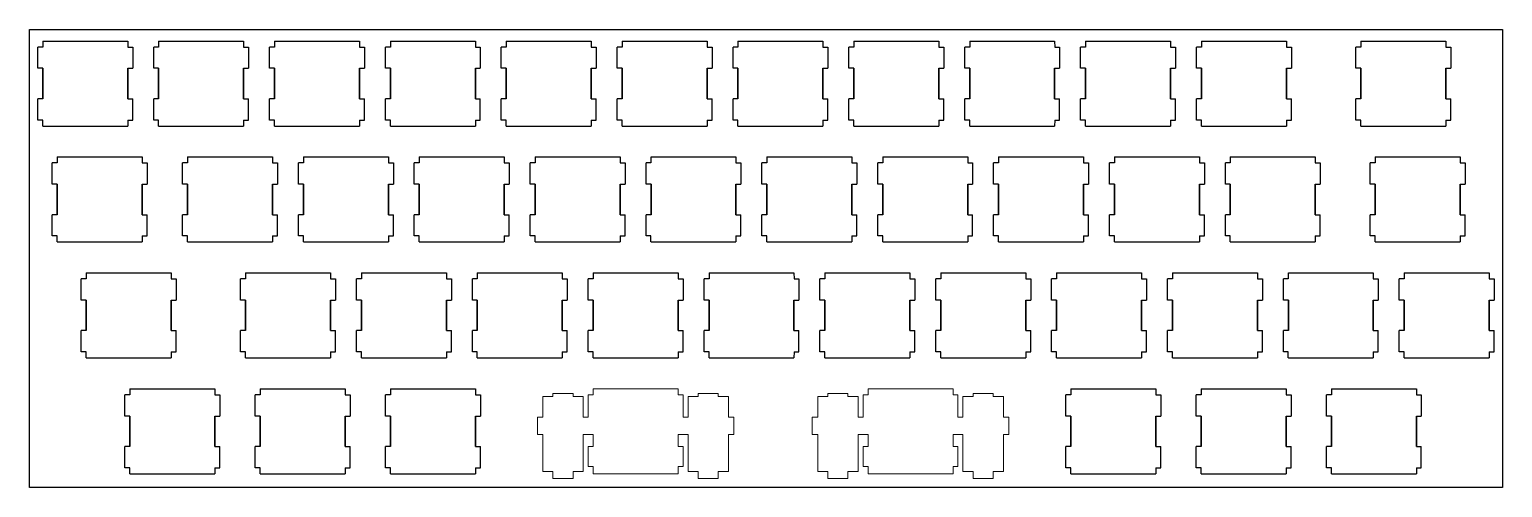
# Model space of a CAD drawing. Header units: millimetres. Extents: x 25 to 267, y 19 to 94.
import ezdxf

# ---------------------------------------------------------------- set-up
doc = ezdxf.new("R2010")
doc.units = ezdxf.units.MM
doc.header["$MEASUREMENT"] = 0
doc.layers.add('Layer 1', color=7, linetype='Continuous')

# ---------------------------------------------------------------- blocks, each defined once
blk = doc.blocks.new('*U1')
for p, q in [((-6.98755, 6.00456), (-7.80035, 6.00456)), ((-6.98755, 6.985), (-6.98755, 6.00456)), ((-6.985, 6.985), (6.985, 6.985)), ((6.985, 6.985), (6.98755, 6.00456)), ((6.98755, 6.00456), (7.80035, 6.00456)), ((-6.985, 2.50444), (-7.80035, 2.50444)), ((6.985, 2.50444), (7.80035, 2.50444)), ((-6.985, -2.50444), (-7.80035, -2.50444)), ((6.985, -2.50444), (7.80035, -2.50444)), ((7.80035, -6.00456), (7.80035, -2.50444)), ((-6.985, -6.985), (-6.98755, -6.985)), ((-6.985, -6.985), (6.985, -6.985)), ((6.98755, -6.00456), (6.985, -6.985)), ((6.98755, -6.00456), (7.80035, -6.00456))]:
    blk.add_line(p, q)
for points in [[(-7.80035, 2.50444), (-7.80035, 6.00456)], [(7.80035, 6.00456), (7.80035, 2.50444)], [(-6.985, -2.50444), (-6.985, 2.50444)], [(-6.985, 2.50444), (-6.985, -2.50444)], [(6.985, 2.50444), (6.985, -2.50444)], [(6.985, -2.50444), (6.985, 2.50444)], [(-7.80035, -6.00456), (-7.80035, -2.50444)], [(-6.98755, -6.985), (-6.98755, -6.00456), (-7.80035, -6.00456)]]:
    blk.add_lwpolyline(points)
blk = doc.blocks.new('*U2')
at = {"color": 0, "linetype": 'ByBlock', "lineweight": -2, "transparency": 16777216}
for p in [(0, 0), (19.05, 0), (38.1, 0), (57.15, 0), (76.2, 0), (95.25, 0), (114.3, 0), (133.35, 0), (152.4, 0), (171.45, 0), (190.5, 0)]:
    blk.add_blockref('*U1', p, dxfattribs=at)
blk = doc.blocks.new('*U3')
for p, q in [((-6.98755, 6.00456), (-7.80035, 6.00456)), ((-6.98755, 6.985), (-6.98755, 6.00456)), ((-6.985, 6.985), (6.985, 6.985)), ((6.985, 6.985), (6.98755, 6.00456)), ((6.98755, 6.00456), (7.80035, 6.00456)), ((-6.985, 2.50444), (-7.80035, 2.50444)), ((6.985, 2.50444), (7.80035, 2.50444)), ((-6.985, -2.50444), (-7.80035, -2.50444)), ((6.985, -2.50444), (7.80035, -2.50444)), ((7.80035, -6.00456), (7.80035, -2.50444)), ((-6.985, -6.985), (-6.98755, -6.985)), ((-6.985, -6.985), (6.985, -6.985)), ((6.98755, -6.00456), (6.985, -6.985)), ((6.98755, -6.00456), (7.80035, -6.00456))]:
    blk.add_line(p, q)
for points in [[(-7.80035, 2.50444), (-7.80035, 6.00456)], [(7.80035, 6.00456), (7.80035, 2.50444)], [(-6.985, -2.50444), (-6.985, 2.50444)], [(-6.985, 2.50444), (-6.985, -2.50444)], [(6.985, 2.50444), (6.985, -2.50444)], [(6.985, -2.50444), (6.985, 2.50444)], [(-7.80035, -6.00456), (-7.80035, -2.50444)], [(-6.98755, -6.985), (-6.98755, -6.00456), (-7.80035, -6.00456)]]:
    blk.add_lwpolyline(points)
blk = doc.blocks.new('*U4')
at = {"color": 0, "linetype": 'ByBlock', "lineweight": -2, "transparency": 16777216}
blk.add_blockref('*U3', (0, 0), dxfattribs=at)
blk = doc.blocks.new('*U5')
for p, q in [((-6.98755, 6.00456), (-7.80035, 6.00456)), ((-6.98755, 6.985), (-6.98755, 6.00456)), ((-6.985, 6.985), (6.985, 6.985)), ((6.985, 6.985), (6.98755, 6.00456)), ((6.98755, 6.00456), (7.80035, 6.00456)), ((-6.985, 2.50444), (-7.80035, 2.50444)), ((6.985, 2.50444), (7.80035, 2.50444)), ((-6.985, -2.50444), (-7.80035, -2.50444)), ((6.985, -2.50444), (7.80035, -2.50444)), ((7.80035, -6.00456), (7.80035, -2.50444)), ((-6.985, -6.985), (-6.98755, -6.985)), ((-6.985, -6.985), (6.985, -6.985)), ((6.98755, -6.00456), (6.985, -6.985)), ((6.98755, -6.00456), (7.80035, -6.00456))]:
    blk.add_line(p, q)
for points in [[(-7.80035, 2.50444), (-7.80035, 6.00456)], [(7.80035, 6.00456), (7.80035, 2.50444)], [(-6.985, -2.50444), (-6.985, 2.50444)], [(-6.985, 2.50444), (-6.985, -2.50444)], [(6.985, 2.50444), (6.985, -2.50444)], [(6.985, -2.50444), (6.985, 2.50444)], [(-7.80035, -6.00456), (-7.80035, -2.50444)], [(-6.98755, -6.985), (-6.98755, -6.00456), (-7.80035, -6.00456)]]:
    blk.add_lwpolyline(points)
blk = doc.blocks.new('*U6')
at = {"color": 0, "linetype": 'ByBlock', "lineweight": -2, "transparency": 16777216}
blk.add_blockref('*U5', (0, 0), dxfattribs=at)
blk = doc.blocks.new('*U7')
for p, q in [((-6.98755, 6.00456), (-7.80035, 6.00456)), ((-6.98755, 6.985), (-6.98755, 6.00456)), ((-6.985, 6.985), (6.985, 6.985)), ((6.985, 6.985), (6.98755, 6.00456)), ((6.98755, 6.00456), (7.80035, 6.00456)), ((-6.985, 2.50444), (-7.80035, 2.50444)), ((6.985, 2.50444), (7.80035, 2.50444)), ((-6.985, -2.50444), (-7.80035, -2.50444)), ((6.985, -2.50444), (7.80035, -2.50444)), ((7.80035, -6.00456), (7.80035, -2.50444)), ((-6.985, -6.985), (-6.98755, -6.985)), ((-6.985, -6.985), (6.985, -6.985)), ((6.98755, -6.00456), (6.985, -6.985)), ((6.98755, -6.00456), (7.80035, -6.00456))]:
    blk.add_line(p, q)
for points in [[(-7.80035, 2.50444), (-7.80035, 6.00456)], [(7.80035, 6.00456), (7.80035, 2.50444)], [(-6.985, -2.50444), (-6.985, 2.50444)], [(-6.985, 2.50444), (-6.985, -2.50444)], [(6.985, 2.50444), (6.985, -2.50444)], [(6.985, -2.50444), (6.985, 2.50444)], [(-7.80035, -6.00456), (-7.80035, -2.50444)], [(-6.98755, -6.985), (-6.98755, -6.00456), (-7.80035, -6.00456)]]:
    blk.add_lwpolyline(points)
blk = doc.blocks.new('*U8')
at = {"color": 0, "linetype": 'ByBlock', "lineweight": -2, "transparency": 16777216}
blk.add_blockref('*U7', (0, 0), dxfattribs=at)
blk = doc.blocks.new('*U9')
for p, q in [((-6.98755, 6.00456), (-7.80035, 6.00456)), ((-6.98755, 6.985), (-6.98755, 6.00456)), ((-6.985, 6.985), (6.985, 6.985)), ((6.985, 6.985), (6.98755, 6.00456)), ((6.98755, 6.00456), (7.80035, 6.00456)), ((-6.985, 2.50444), (-7.80035, 2.50444)), ((6.985, 2.50444), (7.80035, 2.50444)), ((-6.985, -2.50444), (-7.80035, -2.50444)), ((6.985, -2.50444), (7.80035, -2.50444)), ((7.80035, -6.00456), (7.80035, -2.50444)), ((-6.985, -6.985), (-6.98755, -6.985)), ((-6.985, -6.985), (6.985, -6.985)), ((6.98755, -6.00456), (6.985, -6.985)), ((6.98755, -6.00456), (7.80035, -6.00456))]:
    blk.add_line(p, q)
for points in [[(-7.80035, 2.50444), (-7.80035, 6.00456)], [(7.80035, 6.00456), (7.80035, 2.50444)], [(-6.985, -2.50444), (-6.985, 2.50444)], [(-6.985, 2.50444), (-6.985, -2.50444)], [(6.985, 2.50444), (6.985, -2.50444)], [(6.985, -2.50444), (6.985, 2.50444)], [(-7.80035, -6.00456), (-7.80035, -2.50444)], [(-6.98755, -6.985), (-6.98755, -6.00456), (-7.80035, -6.00456)]]:
    blk.add_lwpolyline(points)
blk = doc.blocks.new('*U10')
at = {"color": 0, "linetype": 'ByBlock', "lineweight": -2, "transparency": 16777216}
for p in [(0, 0), (19.05, 0), (38.1, 0), (57.15, 0), (76.2, 0), (95.25, 0), (114.3, 0), (133.35, 0), (152.4, 0), (171.45, 0)]:
    blk.add_blockref('*U9', p, dxfattribs=at)
blk = doc.blocks.new('*U13')
for p, q in [((-6.98755, 6.00456), (-7.80035, 6.00456)), ((-6.98755, 6.985), (-6.98755, 6.00456)), ((-6.985, 6.985), (6.985, 6.985)), ((6.985, 6.985), (6.98755, 6.00456)), ((6.98755, 6.00456), (7.80035, 6.00456)), ((-6.985, 2.50444), (-7.80035, 2.50444)), ((6.985, 2.50444), (7.80035, 2.50444)), ((-6.985, -2.50444), (-7.80035, -2.50444)), ((6.985, -2.50444), (7.80035, -2.50444)), ((7.80035, -6.00456), (7.80035, -2.50444)), ((-6.985, -6.985), (-6.98755, -6.985)), ((-6.985, -6.985), (6.985, -6.985)), ((6.98755, -6.00456), (6.985, -6.985)), ((6.98755, -6.00456), (7.80035, -6.00456))]:
    blk.add_line(p, q)
for points in [[(-7.80035, 2.50444), (-7.80035, 6.00456)], [(7.80035, 6.00456), (7.80035, 2.50444)], [(-6.985, -2.50444), (-6.985, 2.50444)], [(-6.985, 2.50444), (-6.985, -2.50444)], [(6.985, 2.50444), (6.985, -2.50444)], [(6.985, -2.50444), (6.985, 2.50444)], [(-7.80035, -6.00456), (-7.80035, -2.50444)], [(-6.98755, -6.985), (-6.98755, -6.00456), (-7.80035, -6.00456)]]:
    blk.add_lwpolyline(points)
blk = doc.blocks.new('*U14')
at = {"color": 0, "linetype": 'ByBlock', "lineweight": -2, "transparency": 16777216}
blk.add_blockref('*U13', (0, 0), dxfattribs=at)
blk = doc.blocks.new('*U15')
for p, q in [((-6.98755, 6.00456), (-7.80035, 6.00456)), ((-6.98755, 6.985), (-6.98755, 6.00456)), ((-6.985, 6.985), (6.985, 6.985)), ((6.985, 6.985), (6.98755, 6.00456)), ((6.98755, 6.00456), (7.80035, 6.00456)), ((-6.985, 2.50444), (-7.80035, 2.50444)), ((6.985, 2.50444), (7.80035, 2.50444)), ((-6.985, -2.50444), (-7.80035, -2.50444)), ((6.985, -2.50444), (7.80035, -2.50444)), ((7.80035, -6.00456), (7.80035, -2.50444)), ((-6.985, -6.985), (-6.98755, -6.985)), ((-6.985, -6.985), (6.985, -6.985)), ((6.98755, -6.00456), (6.985, -6.985)), ((6.98755, -6.00456), (7.80035, -6.00456))]:
    blk.add_line(p, q)
for points in [[(-7.80035, 2.50444), (-7.80035, 6.00456)], [(7.80035, 6.00456), (7.80035, 2.50444)], [(-6.985, -2.50444), (-6.985, 2.50444)], [(-6.985, 2.50444), (-6.985, -2.50444)], [(6.985, 2.50444), (6.985, -2.50444)], [(6.985, -2.50444), (6.985, 2.50444)], [(-7.80035, -6.00456), (-7.80035, -2.50444)], [(-6.98755, -6.985), (-6.98755, -6.00456), (-7.80035, -6.00456)]]:
    blk.add_lwpolyline(points)
blk = doc.blocks.new('*U16')
at = {"color": 0, "linetype": 'ByBlock', "lineweight": -2, "transparency": 16777216}
for p in [(0, 0), (19.05, 0), (38.1, 0), (57.15, 0), (76.2, 0), (95.25, 0), (114.3, 0), (133.35, 0), (152.4, 0), (171.45, 0), (190.5, 0)]:
    blk.add_blockref('*U15', p, dxfattribs=at)
blk = doc.blocks.new('*U17')
for p, q in [((-6.98755, 6.00456), (-7.80035, 6.00456)), ((-6.98755, 6.985), (-6.98755, 6.00456)), ((-6.985, 6.985), (6.985, 6.985)), ((6.985, 6.985), (6.98755, 6.00456)), ((6.98755, 6.00456), (7.80035, 6.00456)), ((-6.985, 2.50444), (-7.80035, 2.50444)), ((6.985, 2.50444), (7.80035, 2.50444)), ((-6.985, -2.50444), (-7.80035, -2.50444)), ((6.985, -2.50444), (7.80035, -2.50444)), ((7.80035, -6.00456), (7.80035, -2.50444)), ((-6.985, -6.985), (-6.98755, -6.985)), ((-6.985, -6.985), (6.985, -6.985)), ((6.98755, -6.00456), (6.985, -6.985)), ((6.98755, -6.00456), (7.80035, -6.00456))]:
    blk.add_line(p, q)
for points in [[(-7.80035, 2.50444), (-7.80035, 6.00456)], [(7.80035, 6.00456), (7.80035, 2.50444)], [(-6.985, -2.50444), (-6.985, 2.50444)], [(-6.985, 2.50444), (-6.985, -2.50444)], [(6.985, 2.50444), (6.985, -2.50444)], [(6.985, -2.50444), (6.985, 2.50444)], [(-7.80035, -6.00456), (-7.80035, -2.50444)], [(-6.98755, -6.985), (-6.98755, -6.00456), (-7.80035, -6.00456)]]:
    blk.add_lwpolyline(points)
blk = doc.blocks.new('*U18')
at = {"color": 0, "linetype": 'ByBlock', "lineweight": -2, "transparency": 16777216}
blk.add_blockref('*U17', (0, 0), dxfattribs=at)
blk = doc.blocks.new('*U23')
for p, q in [((-6.98755, 6.00456), (-7.80035, 6.00456)), ((-6.98755, 6.985), (-6.98755, 6.00456)), ((-6.985, 6.985), (6.985, 6.985)), ((6.985, 6.985), (6.98755, 6.00456)), ((6.98755, 6.00456), (7.80035, 6.00456)), ((-6.985, 2.50444), (-7.80035, 2.50444)), ((6.985, 2.50444), (7.80035, 2.50444)), ((-6.985, -2.50444), (-7.80035, -2.50444)), ((6.985, -2.50444), (7.80035, -2.50444)), ((7.80035, -6.00456), (7.80035, -2.50444)), ((-6.985, -6.985), (-6.98755, -6.985)), ((-6.985, -6.985), (6.985, -6.985)), ((6.98755, -6.00456), (6.985, -6.985)), ((6.98755, -6.00456), (7.80035, -6.00456))]:
    blk.add_line(p, q)
for points in [[(-7.80035, 2.50444), (-7.80035, 6.00456)], [(7.80035, 6.00456), (7.80035, 2.50444)], [(-6.985, -2.50444), (-6.985, 2.50444)], [(-6.985, 2.50444), (-6.985, -2.50444)], [(6.985, 2.50444), (6.985, -2.50444)], [(6.985, -2.50444), (6.985, 2.50444)], [(-7.80035, -6.00456), (-7.80035, -2.50444)], [(-6.98755, -6.985), (-6.98755, -6.00456), (-7.80035, -6.00456)]]:
    blk.add_lwpolyline(points)
blk = doc.blocks.new('*U24')
at = {"color": 0, "linetype": 'ByBlock', "lineweight": -2, "transparency": 16777216}
for p in [(0, 0), (21.425, 0), (42.85, 0)]:
    blk.add_blockref('*U23', p, dxfattribs=at)
blk = doc.blocks.new('*U25')
for p, q in [((-6.98755, 6.00456), (-7.80035, 6.00456)), ((-6.98755, 6.985), (-6.98755, 6.00456)), ((-6.985, 6.985), (6.985, 6.985)), ((6.985, 6.985), (6.98755, 6.00456)), ((6.98755, 6.00456), (7.80035, 6.00456)), ((-6.985, 2.50444), (-7.80035, 2.50444)), ((6.985, 2.50444), (7.80035, 2.50444)), ((-6.985, -2.50444), (-7.80035, -2.50444)), ((6.985, -2.50444), (7.80035, -2.50444)), ((7.80035, -6.00456), (7.80035, -2.50444)), ((-6.985, -6.985), (-6.98755, -6.985)), ((-6.985, -6.985), (6.985, -6.985)), ((6.98755, -6.00456), (6.985, -6.985)), ((6.98755, -6.00456), (7.80035, -6.00456))]:
    blk.add_line(p, q)
for points in [[(-7.80035, 2.50444), (-7.80035, 6.00456)], [(7.80035, 6.00456), (7.80035, 2.50444)], [(-6.985, -2.50444), (-6.985, 2.50444)], [(-6.985, 2.50444), (-6.985, -2.50444)], [(6.985, 2.50444), (6.985, -2.50444)], [(6.985, -2.50444), (6.985, 2.50444)], [(-7.80035, -6.00456), (-7.80035, -2.50444)], [(-6.98755, -6.985), (-6.98755, -6.00456), (-7.80035, -6.00456)]]:
    blk.add_lwpolyline(points)
blk = doc.blocks.new('*U26')
at = {"color": 0, "linetype": 'ByBlock', "lineweight": -2, "transparency": 16777216}
for p in [(0, 0), (21.425, 0)]:
    blk.add_blockref('*U25', p, dxfattribs=at)

msp = doc.modelspace()

# ---------------------------------------------------------------- linework, layer by layer
for points in [[(25.22, 94.22), (267.42, 94.22), (267.42, 18.93), (25.22, 18.93)], [(25.51, 94.22), (25.51, 94.22), (25.51, 94.22), (25.51, 94.22)]]:
    msp.add_lwpolyline(points, close=True)
at = {"layer": 'Layer 1', "color": 0, "lineweight": 9}
for points in [[(114.6, 34.41), (114.6, 34.41), (111.3, 34.41), (111.3, 34.41)], [(111.3, 34.41), (111.3, 34.41), (111.3, 33.87), (111.3, 33.87)], [(114.6, 33.87), (114.6, 33.87), (114.6, 34.41), (114.6, 34.41)], [(117.9, 34.19), (117.9, 34.19), (117.09, 34.19), (117.09, 34.19)], [(117.09, 34.19), (117.09, 34.19), (117.09, 30.47), (117.09, 30.47)], [(131.87, 35.17), (131.87, 35.17), (117.9, 35.17), (117.9, 35.17)], [(117.9, 35.17), (117.9, 35.17), (117.9, 34.19), (117.9, 34.19)], [(131.87, 34.19), (131.87, 34.19), (131.87, 35.17), (131.87, 35.17)], [(132.68, 34.19), (132.68, 34.19), (131.87, 34.19), (131.87, 34.19)], [(132.68, 30.47), (132.68, 30.47), (132.68, 34.19), (132.68, 34.19)], [(138.48, 34.41), (138.48, 34.41), (135.17, 34.41), (135.17, 34.41)], [(135.17, 34.41), (135.17, 34.41), (135.17, 33.87), (135.17, 33.87)], [(138.48, 33.87), (138.48, 33.87), (138.48, 34.41), (138.48, 34.41)], [(159.8, 34.4), (159.8, 34.4), (156.49, 34.4), (156.49, 34.4)], [(156.49, 34.4), (156.49, 34.4), (156.49, 33.87), (156.49, 33.87)], [(159.8, 33.87), (159.8, 33.87), (159.8, 34.4), (159.8, 34.4)], [(163.1, 34.19), (163.1, 34.19), (162.29, 34.19), (162.29, 34.19)], [(162.29, 34.19), (162.29, 34.19), (162.29, 30.47), (162.29, 30.47)], [(177.07, 35.17), (177.07, 35.17), (163.1, 35.17), (163.1, 35.17)], [(163.1, 35.17), (163.1, 35.17), (163.1, 34.19), (163.1, 34.19)], [(177.07, 34.19), (177.07, 34.19), (177.07, 35.17), (177.07, 35.17)], [(177.88, 34.19), (177.88, 34.19), (177.07, 34.19), (177.07, 34.19)], [(177.88, 30.47), (177.88, 30.47), (177.88, 34.19), (177.88, 34.19)], [(183.67, 34.4), (183.67, 34.4), (180.37, 34.4), (180.37, 34.4)], [(180.37, 34.4), (180.37, 34.4), (180.37, 33.87), (180.37, 33.87)], [(183.67, 33.87), (183.67, 33.87), (183.67, 34.4), (183.67, 34.4)], [(111.3, 33.87), (111.3, 33.87), (109.62, 33.87), (109.62, 33.87)], [(109.62, 33.87), (109.62, 33.87), (109.62, 30.47), (109.62, 30.47)], [(116.28, 33.87), (116.28, 33.87), (114.6, 33.87), (114.6, 33.87)], [(116.28, 33.87), (116.28, 33.87), (116.28, 33.87), (116.28, 33.87)], [(116.28, 30.47), (116.28, 30.47), (116.28, 33.87), (116.28, 33.87)], [(135.17, 33.87), (135.17, 33.87), (133.5, 33.87), (133.5, 33.87)], [(133.5, 33.87), (133.5, 33.87), (133.5, 30.47), (133.5, 30.47)], [(140.15, 33.87), (140.15, 33.87), (138.48, 33.87), (138.48, 33.87)], [(140.15, 30.47), (140.15, 30.47), (140.15, 33.87), (140.15, 33.87)], [(156.49, 33.87), (156.49, 33.87), (154.82, 33.87), (154.82, 33.87)], [(154.82, 33.87), (154.82, 33.87), (154.82, 30.47), (154.82, 30.47)], [(161.47, 33.87), (161.47, 33.87), (159.8, 33.87), (159.8, 33.87)], [(161.47, 33.87), (161.47, 33.87), (161.47, 33.87), (161.47, 33.87)], [(161.47, 30.47), (161.47, 30.47), (161.47, 33.87), (161.47, 33.87)], [(180.37, 33.87), (180.37, 33.87), (178.69, 33.87), (178.69, 33.87)], [(178.69, 33.87), (178.69, 33.87), (178.69, 30.47), (178.69, 30.47)], [(185.35, 33.87), (185.35, 33.87), (183.67, 33.87), (183.67, 33.87)], [(185.35, 30.47), (185.35, 30.47), (185.35, 33.87), (185.35, 33.87)], [(109.62, 30.47), (109.62, 30.47), (108.73, 30.47), (108.73, 30.47)], [(108.73, 30.47), (108.73, 30.47), (108.73, 27.67), (108.73, 27.67)], [(117.09, 30.47), (117.09, 30.47), (116.28, 30.47), (116.28, 30.47)], [(133.5, 30.47), (133.5, 30.47), (132.68, 30.47), (132.68, 30.47)], [(141.04, 30.47), (141.04, 30.47), (140.15, 30.47), (140.15, 30.47)], [(141.04, 27.67), (141.04, 27.67), (141.04, 30.47), (141.04, 30.47)], [(154.82, 30.47), (154.82, 30.47), (153.93, 30.47), (153.93, 30.47)], [(153.93, 30.47), (153.93, 30.47), (153.93, 27.67), (153.93, 27.67)], [(162.29, 30.47), (162.29, 30.47), (161.47, 30.47), (161.47, 30.47)], [(178.69, 30.47), (178.69, 30.47), (177.88, 30.47), (177.88, 30.47)], [(186.24, 30.47), (186.24, 30.47), (185.35, 30.47), (185.35, 30.47)], [(186.24, 27.67), (186.24, 27.67), (186.24, 30.47), (186.24, 30.47)], [(108.73, 27.67), (108.73, 27.67), (109.62, 27.67), (109.62, 27.67)], [(109.62, 27.67), (109.62, 27.67), (109.62, 21.58), (109.62, 21.58)], [(116.28, 21.58), (116.28, 21.58), (116.28, 27.67), (116.28, 27.67)], [(116.28, 27.67), (116.28, 27.67), (117.9, 27.67), (117.9, 27.67)], [(117.9, 27.67), (117.9, 27.67), (117.9, 25.68), (117.9, 25.68)], [(131.87, 25.68), (131.87, 25.68), (131.87, 27.67), (131.87, 27.67)], [(131.87, 27.67), (131.87, 27.67), (133.5, 27.67), (133.5, 27.67)], [(133.5, 27.67), (133.5, 27.67), (133.5, 21.58), (133.5, 21.58)], [(140.15, 21.58), (140.15, 21.58), (140.15, 27.67), (140.15, 27.67)], [(140.15, 27.67), (140.15, 27.67), (141.04, 27.67), (141.04, 27.67)], [(153.93, 27.67), (153.93, 27.67), (154.82, 27.67), (154.82, 27.67)], [(154.82, 27.67), (154.82, 27.67), (154.82, 21.58), (154.82, 21.58)], [(161.47, 21.58), (161.47, 21.58), (161.47, 27.67), (161.47, 27.67)], [(161.47, 27.67), (161.47, 27.67), (163.1, 27.67), (163.1, 27.67)], [(163.1, 27.67), (163.1, 27.67), (163.1, 25.68), (163.1, 25.68)], [(177.07, 25.68), (177.07, 25.68), (177.07, 27.67), (177.07, 27.67)], [(177.07, 27.67), (177.07, 27.67), (178.69, 27.67), (178.69, 27.67)], [(178.69, 27.67), (178.69, 27.67), (178.69, 21.58), (178.69, 21.58)], [(185.35, 21.58), (185.35, 21.58), (185.35, 27.67), (185.35, 27.67)], [(185.35, 27.67), (185.35, 27.67), (186.24, 27.67), (186.24, 27.67)], [(117.09, 25.68), (117.09, 25.68), (117.09, 22.37), (117.09, 22.37)], [(117.9, 25.68), (117.9, 25.68), (117.09, 25.68), (117.09, 25.68)], [(132.68, 25.68), (132.68, 25.68), (131.87, 25.68), (131.87, 25.68)], [(132.68, 22.37), (132.68, 22.37), (132.68, 25.68), (132.68, 25.68)], [(162.29, 25.68), (162.29, 25.68), (162.29, 22.37), (162.29, 22.37)], [(163.1, 25.68), (163.1, 25.68), (162.29, 25.68), (162.29, 25.68)], [(177.88, 25.68), (177.88, 25.68), (177.07, 25.68), (177.07, 25.68)], [(177.88, 22.37), (177.88, 22.37), (177.88, 25.68), (177.88, 25.68)], [(117.09, 22.37), (117.09, 22.37), (117.9, 22.37), (117.9, 22.37)], [(117.9, 21.2), (117.9, 21.2), (117.9, 22.37), (117.9, 22.37)], [(131.87, 21.2), (131.87, 21.2), (131.87, 22.37), (131.87, 22.37)], [(131.87, 22.37), (131.87, 22.37), (132.68, 22.37), (132.68, 22.37)], [(162.29, 22.37), (162.29, 22.37), (163.1, 22.37), (163.1, 22.37)], [(163.1, 21.2), (163.1, 21.2), (163.1, 22.37), (163.1, 22.37)], [(177.07, 21.2), (177.07, 21.2), (177.07, 22.37), (177.07, 22.37)], [(177.07, 22.37), (177.07, 22.37), (177.88, 22.37), (177.88, 22.37)], [(109.62, 21.58), (109.62, 21.58), (111.3, 21.58), (111.3, 21.58)], [(111.3, 21.58), (111.3, 21.58), (111.3, 20.44), (111.3, 20.44)], [(111.3, 20.44), (111.3, 20.44), (114.6, 20.44), (114.6, 20.44)], [(114.6, 20.44), (114.6, 20.44), (114.6, 21.58), (114.6, 21.58)], [(114.6, 21.58), (114.6, 21.58), (116.28, 21.58), (116.28, 21.58)], [(117.9, 21.2), (117.9, 21.2), (131.87, 21.2), (131.87, 21.2)], [(133.5, 21.58), (133.5, 21.58), (135.17, 21.58), (135.17, 21.58)], [(133.5, 21.58), (133.5, 21.58), (133.5, 21.58), (133.5, 21.58)], [(135.17, 21.58), (135.17, 21.58), (135.17, 20.44), (135.17, 20.44)], [(135.17, 20.44), (135.17, 20.44), (138.48, 20.44), (138.48, 20.44)], [(138.48, 20.44), (138.48, 20.44), (138.48, 21.58), (138.48, 21.58)], [(138.48, 21.58), (138.48, 21.58), (140.15, 21.58), (140.15, 21.58)], [(154.82, 21.58), (154.82, 21.58), (156.49, 21.58), (156.49, 21.58)], [(156.49, 21.58), (156.49, 21.58), (156.49, 20.43), (156.49, 20.43)], [(156.49, 20.43), (156.49, 20.43), (159.8, 20.43), (159.8, 20.43)], [(159.8, 20.43), (159.8, 20.43), (159.8, 21.58), (159.8, 21.58)], [(159.8, 21.58), (159.8, 21.58), (161.47, 21.58), (161.47, 21.58)], [(163.1, 21.2), (163.1, 21.2), (177.07, 21.2), (177.07, 21.2)], [(178.69, 21.58), (178.69, 21.58), (180.37, 21.58), (180.37, 21.58)], [(178.69, 21.58), (178.69, 21.58), (178.69, 21.58), (178.69, 21.58)], [(180.37, 21.58), (180.37, 21.58), (180.37, 20.43), (180.37, 20.43)], [(180.37, 20.43), (180.37, 20.43), (183.67, 20.43), (183.67, 20.43)], [(183.67, 20.43), (183.67, 20.43), (183.67, 21.58), (183.67, 21.58)], [(183.67, 21.58), (183.67, 21.58), (185.35, 21.58), (185.35, 21.58)]]:
    msp.add_open_spline(points, degree=3, dxfattribs=at)

# ---------------------------------------------------------------- block references
for name, p in [('*U2', (34.4, 85.33)), ('*U4', (251.1, 85.33)), ('*U8', (36.78, 66.28)), ('*U10', (58.2, 66.28)), ('*U6', (253.47, 66.28)), ('*U14', (41.55, 47.23)), ('*U16', (67.74, 47.23)), ('*U18', (48.7, 28.18)), ('*U26', (70.13, 28.18)), ('*U24', (203.42, 28.18))]:
    msp.add_blockref(name, p)

doc.saveas('drawing.dxf')
